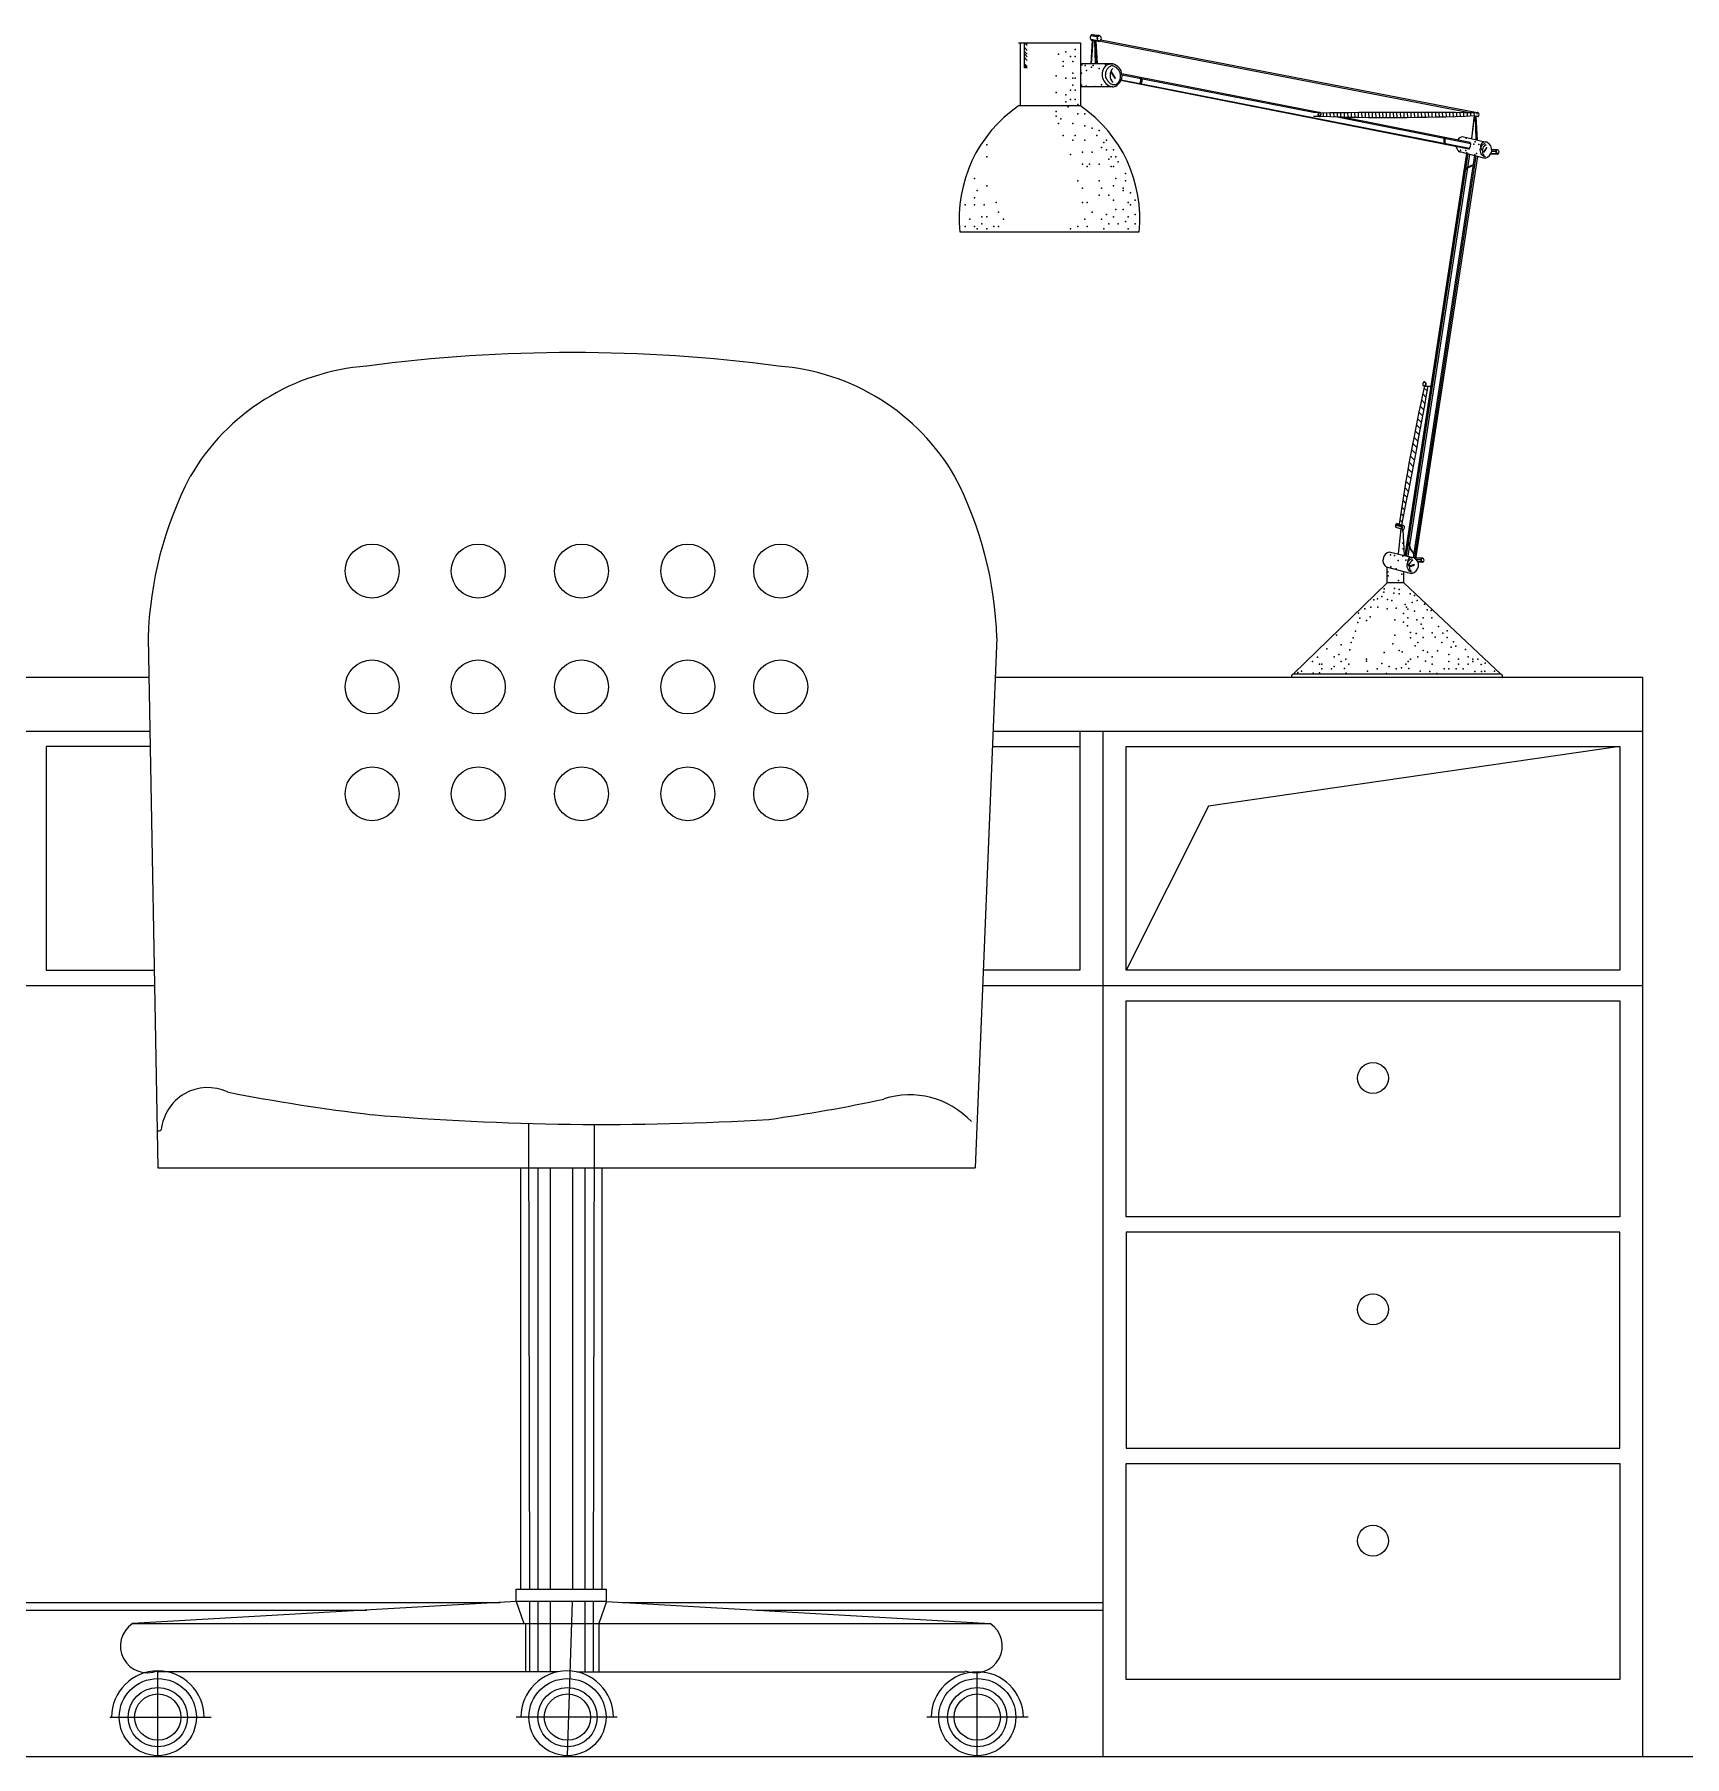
# Model space of a CAD drawing. Header units: inches. Extents: x 6.9 to 49.4, y 11.8 to 36.5.
# Drawn here: x 20.817 to 21.886, y 22.424 to 23.541 of the extents above; entities that cross this region are included whole.
import ezdxf

# ---------------------------------------------------------------- set-up
doc = ezdxf.new("R2010")
doc.units = ezdxf.units.IN
doc.header["$MEASUREMENT"] = 0
doc.layers.add('02', color=2, linetype='Continuous')
doc.layers.add('1', color=1, linetype='Continuous')

msp = doc.modelspace()

# ---------------------------------------------------------------- linework, layer by layer
at = {"layer": '02'}
for p, q in [((21.5055, 23.539), (21.5014, 23.5396)), ((21.506, 23.5396), (21.5019, 23.5402)), ((21.5064, 23.5398), (21.5022, 23.5404)), ((21.5025, 23.5406), (21.5069, 23.5399)), ((21.5049, 23.5402), (21.5049, 23.5402)), ((21.5067, 23.54), (21.5068, 23.5399)), ((21.4547, 23.5352), (21.4948, 23.5352)), ((21.4559, 23.5352), (21.4559, 23.4942)), ((21.4586, 23.519), (21.4586, 23.5352)), ((21.4604, 23.5334), (21.4586, 23.5352)), ((21.4604, 23.5301), (21.4586, 23.532)), ((21.4604, 23.5277), (21.4586, 23.5296)), ((21.4604, 23.5261), (21.4586, 23.5279)), ((21.4604, 23.5342), (21.4594, 23.5352)), ((21.4604, 23.535), (21.4602, 23.5352)), ((21.4948, 23.5352), (21.4948, 23.4942)), ((21.5025, 23.5368), (21.5016, 23.5214)), ((21.5059, 23.5365), (21.5017, 23.5372)), ((21.5028, 23.5367), (21.5019, 23.5213)), ((21.5067, 23.536), (21.5021, 23.5369)), ((21.504, 23.5365), (21.5043, 23.5214)), ((21.5046, 23.5364), (21.5053, 23.5214)), ((21.5049, 23.5363), (21.5057, 23.5214)), ((21.7469, 23.4898), (21.5079, 23.536)), ((21.7508, 23.4899), (21.5081, 23.5369)), ((21.4604, 23.5237), (21.4586, 23.5255)), ((21.4604, 23.5197), (21.4586, 23.5215)), ((21.4604, 23.519), (21.4586, 23.5207)), ((21.4596, 23.519), (21.4586, 23.5199)), ((21.4587, 23.519), (21.4586, 23.5191)), ((21.4604, 23.519), (21.4586, 23.519)), ((21.5156, 23.5214), (21.4948, 23.5214)), ((21.5149, 23.5164), (21.5146, 23.5162)), ((21.5146, 23.5162), (21.5172, 23.5121)), ((21.5175, 23.5123), (21.5149, 23.5164)), ((21.5159, 23.5066), (21.4948, 23.5066)), ((21.5172, 23.5121), (21.5175, 23.5123)), ((21.7466, 23.4661), (21.5211, 23.5106)), ((21.6487, 23.4859), (21.5212, 23.5109)), ((21.6496, 23.4899), (21.5217, 23.515)), ((21.6459, 23.4899), (21.5218, 23.5142)), ((21.4948, 23.4942), (21.4547, 23.4942)), ((21.6459, 23.4876), (21.6496, 23.4875)), ((21.6499, 23.49), (21.6461, 23.4899)), ((21.7469, 23.4665), (21.6487, 23.4859)), ((21.6523, 23.4875), (21.6523, 23.4896)), ((21.6546, 23.4874), (21.6545, 23.4896)), ((21.6569, 23.4873), (21.6568, 23.4897)), ((21.7478, 23.4697), (21.659, 23.4873)), ((21.6592, 23.4873), (21.6591, 23.4897)), ((21.6615, 23.4872), (21.6614, 23.4897)), ((21.6637, 23.4871), (21.6636, 23.4897)), ((21.7475, 23.4705), (21.6637, 23.4871)), ((21.666, 23.4871), (21.6659, 23.4898)), ((21.6683, 23.487), (21.6682, 23.4898)), ((21.6706, 23.487), (21.6705, 23.4898)), ((21.6728, 23.4869), (21.6727, 23.4898)), ((21.6751, 23.4869), (21.675, 23.4898)), ((21.6774, 23.4869), (21.6773, 23.4899)), ((21.6797, 23.4868), (21.6796, 23.4899)), ((21.682, 23.4868), (21.6818, 23.4899)), ((21.6842, 23.4868), (21.6841, 23.4899)), ((21.6865, 23.4867), (21.6864, 23.4899)), ((21.6888, 23.4867), (21.6887, 23.4899)), ((21.6911, 23.4867), (21.6909, 23.4899)), ((21.6933, 23.4867), (21.6932, 23.49)), ((21.6956, 23.4867), (21.6955, 23.49)), ((21.6979, 23.4867), (21.6978, 23.49)), ((21.7002, 23.4867), (21.7, 23.49)), ((21.7024, 23.4867), (21.7023, 23.49)), ((21.7047, 23.4867), (21.7046, 23.49)), ((21.707, 23.4868), (21.7069, 23.49)), ((21.7093, 23.4868), (21.7091, 23.49)), ((21.7115, 23.4868), (21.7114, 23.49)), ((21.7138, 23.4869), (21.7137, 23.49)), ((21.7161, 23.4869), (21.716, 23.49)), ((21.7184, 23.4869), (21.7182, 23.49)), ((21.7206, 23.487), (21.7205, 23.49)), ((21.7229, 23.487), (21.7228, 23.4899)), ((21.7252, 23.4871), (21.7251, 23.4899)), ((21.7275, 23.4871), (21.7274, 23.4899)), ((21.7297, 23.4872), (21.7296, 23.4899)), ((21.732, 23.4873), (21.7319, 23.4899)), ((21.7343, 23.4873), (21.7342, 23.4899)), ((21.7366, 23.4874), (21.7365, 23.4899)), ((21.7388, 23.4875), (21.7387, 23.4898)), ((21.7411, 23.4876), (21.741, 23.4898)), ((21.7434, 23.4877), (21.7433, 23.4898)), ((21.7456, 23.4877), (21.7456, 23.4898)), ((21.7479, 23.4878), (21.7478, 23.4898)), ((21.75, 23.4879), (21.7482, 23.473)), ((21.7502, 23.4879), (21.7484, 23.473)), ((21.7502, 23.4879), (21.7501, 23.4897)), ((21.7506, 23.4877), (21.751, 23.4723)), ((21.7509, 23.49), (21.7523, 23.49)), ((21.7509, 23.4874), (21.7517, 23.4722)), ((21.7525, 23.4873), (21.7509, 23.4873)), ((21.7511, 23.4873), (21.752, 23.4721)), ((21.7425, 23.4743), (21.7577, 23.4708)), ((21.745, 23.4633), (21.705, 23.2027)), ((21.7454, 23.4632), (21.7054, 23.2026)), ((21.746, 23.4631), (21.706, 23.2024)), ((21.747, 23.4628), (21.7071, 23.2022)), ((21.7503, 23.462), (21.7104, 23.2014)), ((21.7512, 23.4617), (21.7113, 23.2011)), ((21.7521, 23.4615), (21.7121, 23.2005)), ((21.7563, 23.4604), (21.7407, 23.4644)), ((21.758, 23.4673), (21.7562, 23.4644)), ((21.7562, 23.4644), (21.7565, 23.4642)), ((21.7565, 23.4642), (21.7583, 23.467)), ((21.7583, 23.467), (21.758, 23.4673)), ((21.7652, 23.463), (21.7607, 23.463)), ((21.7645, 23.4632), (21.7608, 23.4632)), ((21.7639, 23.4646), (21.7613, 23.4646)), ((21.7649, 23.4657), (21.7614, 23.4657)), ((21.5328, 23.4124), (21.4168, 23.4124)), ((21.719, 23.3052), (21.7167, 23.3075)), ((21.7197, 23.3093), (21.7175, 23.3115)), ((21.7182, 23.3126), (21.7219, 23.3126)), ((21.7168, 23.293), (21.7141, 23.2956)), ((21.7175, 23.2971), (21.715, 23.2996)), ((21.7182, 23.3011), (21.7158, 23.3036)), ((21.7145, 23.2808), (21.7117, 23.2836)), ((21.7152, 23.2848), (21.7125, 23.2876)), ((21.716, 23.2889), (21.7133, 23.2916)), ((21.7122, 23.2686), (21.7094, 23.2714)), ((21.713, 23.2726), (21.7101, 23.2755)), ((21.7137, 23.2767), (21.7109, 23.2795)), ((21.7106, 23.2605), (21.7079, 23.2633)), ((21.7114, 23.2645), (21.7086, 23.2673)), ((21.7083, 23.2484), (21.7057, 23.2509)), ((21.7091, 23.2524), (21.7064, 23.2551)), ((21.7099, 23.2564), (21.7071, 23.2592)), ((21.7059, 23.2363), (21.7037, 23.2385)), ((21.7067, 23.2403), (21.7043, 23.2427)), ((21.7075, 23.2443), (21.705, 23.2468)), ((21.7035, 23.2242), (21.7018, 23.226)), ((21.7043, 23.2282), (21.7024, 23.2302)), ((21.7051, 23.2322), (21.703, 23.2343)), ((21.7028, 23.2213), (21.6991, 23.2224)), ((21.7031, 23.2218), (21.6994, 23.2229)), ((21.7031, 23.2198), (21.6994, 23.2209)), ((21.7035, 23.2195), (21.6995, 23.2208)), ((21.7034, 23.2221), (21.6997, 23.2232)), ((21.7037, 23.2222), (21.7, 23.2233)), ((21.7002, 23.2234), (21.704, 23.2222)), ((21.7024, 23.2199), (21.7008, 23.2037)), ((21.7037, 23.2195), (21.7046, 23.2028)), ((21.695, 23.205), (21.7102, 23.2015)), ((21.7088, 23.1911), (21.6932, 23.1951)), ((21.6936, 23.1849), (21.6936, 23.195)), ((21.7112, 23.1969), (21.708, 23.1958)), ((21.708, 23.1958), (21.7081, 23.1954)), ((21.7081, 23.1954), (21.7113, 23.1965)), ((21.7113, 23.1965), (21.7112, 23.1969)), ((21.7164, 23.201), (21.7122, 23.201)), ((21.7154, 23.1999), (21.7127, 23.1999)), ((21.716, 23.1985), (21.7136, 23.1985)), ((21.7166, 23.1983), (21.7137, 23.1983)), ((21.6327, 23.1258), (21.6936, 23.1849)), ((21.7045, 23.1849), (21.6936, 23.1849)), ((21.7045, 23.1849), (21.7045, 23.1922)), ((21.7045, 23.1849), (21.7673, 23.1258)), ((20.8907, 23.1493), (20.8969, 22.8056)), ((21.4407, 23.1493), (21.4267, 22.8056)), ((21.7673, 23.1258), (21.6327, 23.1258)), ((20.2294, 23.1239), (20.8911, 23.1239)), ((21.4396, 23.1239), (21.8594, 23.1239)), ((21.6318, 23.1239), (21.6318, 23.1248)), ((21.7682, 23.1248), (21.7682, 23.1239)), ((21.8594, 22.4239), (21.8594, 23.1239)), ((20.2594, 23.0889), (20.8918, 23.0889)), ((21.4382, 23.0889), (21.8594, 23.0889)), ((21.4944, 23.0889), (21.4944, 22.9339)), ((21.5094, 23.0889), (21.5094, 22.4239)), ((20.8919, 23.0789), (20.8245, 23.0789)), ((20.8245, 23.0789), (20.8245, 22.9339)), ((21.4378, 23.0789), (21.4944, 23.0789)), ((21.5244, 23.0789), (21.8444, 23.0789)), ((21.5244, 22.9339), (21.5244, 23.0789)), ((21.8444, 23.0789), (21.5778, 23.0401)), ((21.8444, 23.0789), (21.8444, 22.9339)), ((21.5778, 23.0401), (21.5244, 22.9339)), ((20.8245, 22.9339), (20.8946, 22.9339)), ((21.4944, 22.9339), (21.4319, 22.9339)), ((21.8444, 22.9339), (21.5244, 22.9339)), ((20.2594, 22.9239), (20.8947, 22.9239)), ((21.4315, 22.9239), (21.8594, 22.9239)), ((21.5244, 22.9139), (21.8444, 22.9139)), ((21.5244, 22.7739), (21.5244, 22.9139)), ((21.8444, 22.9139), (21.8444, 22.7739)), ((21.1371, 22.8345), (21.1378, 22.5325)), ((21.1798, 22.8339), (21.1791, 22.5325)), ((20.8969, 22.8056), (21.4267, 22.8056)), ((21.1321, 22.5325), (21.1321, 22.8056)), ((21.1431, 22.8056), (21.1431, 22.5325)), ((21.1512, 22.8056), (21.1512, 22.5325)), ((21.1657, 22.8056), (21.1657, 22.5325)), ((21.1737, 22.8056), (21.1737, 22.5325)), ((21.1848, 22.5325), (21.1848, 22.8056)), ((21.8444, 22.7739), (21.5244, 22.7739)), ((21.8444, 22.7639), (21.5244, 22.7639)), ((21.5244, 22.7639), (21.5244, 22.6239)), ((21.8444, 22.6239), (21.8444, 22.7639)), ((21.5244, 22.6239), (21.8444, 22.6239)), ((21.5244, 22.6139), (21.8444, 22.6139)), ((21.5244, 22.4739), (21.5244, 22.6139)), ((21.8444, 22.6139), (21.8444, 22.4739)), ((20.4826, 22.5239), (21.1188, 22.5239)), ((21.1291, 22.5245), (20.8806, 22.5101)), ((21.1291, 22.5325), (21.1878, 22.5325)), ((21.1291, 22.5245), (21.1291, 22.5325)), ((21.1878, 22.5245), (21.1291, 22.5245)), ((21.1291, 22.5245), (21.1341, 22.5101)), ((21.1378, 22.5245), (21.1378, 22.4789)), ((21.1431, 22.5245), (21.1431, 22.4789)), ((21.1512, 22.5245), (21.1512, 22.4789)), ((21.1624, 22.4245), (21.1657, 22.5245)), ((21.1737, 22.5245), (21.1737, 22.4789)), ((21.1791, 22.5245), (21.1791, 22.4789)), ((21.1878, 22.5245), (21.1828, 22.5101)), ((21.1878, 22.5245), (21.1878, 22.5325)), ((21.1878, 22.5245), (21.4363, 22.5101)), ((21.1981, 22.5239), (21.5094, 22.5239)), ((20.4826, 22.5189), (21.0323, 22.5189)), ((21.2845, 22.5189), (21.5094, 22.5189)), ((20.8806, 22.5101), (21.4363, 22.5101)), ((21.1352, 22.5101), (21.1352, 22.4789)), ((21.1828, 22.5101), (21.1828, 22.4789)), ((21.1559, 22.4789), (20.8969, 22.4789)), ((20.8969, 22.4245), (20.8969, 22.4789)), ((21.1685, 22.4789), (21.42, 22.4789)), ((21.428, 22.4245), (21.428, 22.4789)), ((21.8444, 22.4739), (21.5244, 22.4739)), ((20.8659, 22.4495), (20.9315, 22.4495)), ((20.8969, 22.4495), (20.8969, 22.4495)), ((21.1947, 22.4495), (21.1292, 22.4495)), ((21.1624, 22.4495), (21.1624, 22.4495)), ((21.4609, 22.4495), (21.3953, 22.4495)), ((21.428, 22.4495), (21.428, 22.4495))]:
    msp.add_line(p, q, dxfattribs=at)
for centre, radius in [((21.0358, 23.1926), 0.0175), ((21.1046, 23.1926), 0.0175), ((21.1715, 23.1926), 0.0175), ((21.2404, 23.1926), 0.0175), ((21.3006, 23.1926), 0.0175), ((21.0358, 23.1175), 0.0175), ((21.1046, 23.1175), 0.0175), ((21.1715, 23.1175), 0.0175), ((21.2404, 23.1175), 0.0175), ((21.3006, 23.1175), 0.0175), ((21.0358, 23.0482), 0.0175), ((21.1046, 23.0482), 0.0175), ((21.1715, 23.0482), 0.0175), ((21.2404, 23.0482), 0.0175), ((21.3006, 23.0482), 0.0175), ((21.6844, 22.8639), 0.01), ((21.6844, 22.7139), 0.01), ((21.6844, 22.5639), 0.01), ((20.8969, 22.4495), 0.025), ((20.8969, 22.4495), 0.0192), ((21.1624, 22.4495), 0.025), ((21.1624, 22.4495), 0.0192), ((21.428, 22.4495), 0.025), ((21.428, 22.4495), 0.0192), ((20.8969, 22.4495), 0.015), ((21.1624, 22.4495), 0.015), ((21.428, 22.4495), 0.015)]:
    msp.add_circle(centre, radius, dxfattribs=at)
for centre, radius, start, end in [((21.5032, 23.5386), 0.00204, 108.2141, 238.864), ((21.5068, 23.5388), 0.00114, 70.2811, 244.08), ((21.5064, 23.538), 0.00201, 285.3419, 66.9554), ((21.5068, 23.5372), 0.00118, 249.6584, 279.3544), ((21.5169, 23.5146), 0.00807, 133.4347, 257.0881), ((21.5156, 23.5117), 0.00967, 88.2936, 116.0791), ((21.5203, 23.5141), 0.00627, 135.4245, 228.7448), ((21.5155, 23.516), 0.00414, 86.0909, 105.22), ((21.5143, 23.5137), 0.00658, 299.0559, 76.7063), ((21.5141, 23.5139), 0.00773, 295.1908, 76.8044), ((21.5159, 23.5112), 0.00454, 259.5073, 289.2033), ((21.531, 23.5108), 0.00303, 303.9456, 38.1534), ((21.5321, 23.5106), 0.00274, 297.0807, 45.6387), ((21.505, 23.4212), 0.0887, 124.5412, 185.7276), ((21.4446, 23.4212), 0.0887, 354.2724, 55.4588), ((21.6501, 23.4887), 0.00132, 105.8028, 279.6034), ((21.6498, 23.4892), 0.00076, 70.4768, 100.1728), ((21.6495, 23.4888), 0.00129, 282.8757, 64.4893), ((21.6956, 24.7026), 1.2159, 267.8572, 272.5857), ((21.7071, 19.537), 3.953, 89.3709, 90.8241), ((21.7523, 23.4894), 0.000623, 75.0838, 230.6155), ((21.7525, 23.4881), 0.000829, 258.8158, 288.5119), ((21.7516, 23.4885), 0.00167, 312.1456, 58.4667), ((21.7361, 23.4722), 0.00578, 163.0824, 212.3312), ((21.7367, 23.4721), 0.00578, 163.0361, 212.2729), ((21.7438, 23.4689), 0.00551, 104.3447, 144.5928), ((21.7438, 23.4689), 0.00551, 193.4802, 234.9945), ((21.7439, 23.4689), 0.00389, 312.1606, 24.1418), ((21.7572, 23.4678), 0.00308, 66.4116, 240.0693), ((21.7599, 23.465), 0.00457, 118.5634, 222.9145), ((21.7568, 23.4636), 0.00319, 245.7889, 275.4849), ((21.756, 23.4657), 0.00543, 281.4724, 63.086), ((21.7649, 23.4649), 0.0008, 80.7373, 254.3933), ((21.7651, 23.4638), 0.000829, 260.1146, 289.8107), ((21.7648, 23.4643), 0.00141, 295.7981, 77.4117), ((21.7522, 23.4444), 0.0114, 105.0445, 143.2765), ((21.7512, 23.4461), 0.00984, 101.0298, 144.4173), ((21.1657, 22.3224), 1.0119, 82.423, 97.577), ((21.0426, 23.1817), 0.1441, 94.1141, 149.9619), ((21.2888, 23.1817), 0.1441, 30.0381, 85.8859), ((21.7181, 23.3138), 0.00141, 102.5883, 244.2019), ((21.7175, 23.3139), 0.00144, 285.5154, 99.2257), ((22.9117, 23.0468), 1.2231, 167.4534, 171.7162), ((17.46, 24.0758), 4.3281, 348.6283, 349.8412), ((21.7178, 23.3133), 0.000829, 250.1893, 279.8854), ((21.1338, 23.1419), 0.2433, 152.6148, 178.2622), ((21.1975, 23.1419), 0.2433, 1.7378, 27.3852), ((21.7004, 23.222), 0.00143, 100.7093, 231.3592), ((21.7039, 23.2214), 0.0008, 62.7763, 236.6316), ((21.7037, 23.2203), 0.000829, 242.1536, 271.8496), ((21.7035, 23.2209), 0.00141, 277.8371, 59.4507), ((21.6964, 23.1996), 0.00551, 104.3447, 234.9945), ((21.7269, 23.216), 0.0203, 186.7188, 217.4586), ((21.7262, 23.2158), 0.0194, 183.7367, 217.4743), ((21.7098, 23.1984), 0.00308, 66.4116, 240.0693), ((21.7124, 23.1957), 0.00457, 118.5634, 222.9145), ((21.7085, 23.1964), 0.00543, 281.4724, 63.086), ((21.7164, 23.2002), 0.0008, 80.7373, 254.3933), ((21.7166, 23.1991), 0.000829, 260.1146, 289.8107), ((21.7162, 23.1996), 0.00141, 295.7981, 77.4117), ((21.7093, 23.1943), 0.00319, 245.7889, 275.4849), ((21.6327, 23.1248), 0.00091, 90, 180), ((21.7673, 23.1248), 0.00091, 0, 90), ((20.9294, 22.8273), 0.0304, 65.5394, 174.3584), ((21.181, 24.0721), 1.2405, 258.888, 263.2818), ((21.1564, 23.8261), 0.9984, 277.8594, 282.2048), ((21.3842, 22.7984), 0.0546, 42.96, 107.8904), ((21.1857, 24.6052), 1.7714, 265.1477, 273.4689), ((20.8965, 22.8354), 0.00582, 269.7767, 297.3477), ((20.8901, 22.4956), 0.0174, 123.0936, 293.0133), ((21.4268, 22.4956), 0.0174, 246.9867, 56.9064), ((20.8969, 22.4495), 0.03, 0, 180), ((21.1622, 22.4495), 0.03, 0, 180), ((21.428, 22.4489), 0.03, 1.2795, 178.7205)]:
    msp.add_arc(centre, radius, start, end, dxfattribs=at)
for points, knots in [([(21.507, 23.5363), (21.5069, 23.5363), (21.5068, 23.5364), (21.5065, 23.5364), (21.5063, 23.5366), (21.506, 23.5369), (21.5059, 23.5371), (21.5058, 23.5375), (21.5057, 23.5377), (21.5057, 23.5382), (21.5058, 23.5385), (21.5059, 23.5388), (21.506, 23.539), (21.5063, 23.5393), (21.5064, 23.5394), (21.5066, 23.5395), (21.5067, 23.5395), (21.5068, 23.5395)], [3.294068, 3.294068, 3.294068, 3.294068, 3.647859, 3.647859, 4.043866, 4.043866, 4.439873, 4.439873, 4.83588, 4.83588, 5.231886, 5.231886, 5.627893, 5.627893, 6.0239, 6.0239, 6.283185, 6.283185, 6.283185, 6.283185]), ([(21.5175, 23.5079), (21.517, 23.5079), (21.5165, 23.5079), (21.5153, 23.508), (21.5145, 23.5084), (21.5133, 23.5095), (21.5128, 23.5101), (21.5118, 23.5116), (21.5114, 23.5124), (21.5111, 23.5143), (21.5113, 23.5153), (21.5115, 23.5167), (21.5119, 23.5175), (21.5126, 23.5187), (21.513, 23.5191), (21.5137, 23.5197), (21.514, 23.5198), (21.5144, 23.52)], [3.294068, 3.294068, 3.294068, 3.294068, 3.647859, 3.647859, 4.043866, 4.043866, 4.439873, 4.439873, 4.83588, 4.83588, 5.231886, 5.231886, 5.627893, 5.627893, 6.0239, 6.0239, 6.283185, 6.283185, 6.283185, 6.283185]), ([(21.6501, 23.4897), (21.65, 23.4898), (21.6499, 23.4897), (21.6497, 23.4897), (21.6496, 23.4897), (21.6494, 23.4895), (21.6493, 23.4894), (21.6492, 23.4891), (21.6491, 23.489), (21.649, 23.4887), (21.6491, 23.4885), (21.6491, 23.4883), (21.6492, 23.4882), (21.6493, 23.488), (21.6493, 23.4879), (21.6495, 23.4878), (21.6495, 23.4878), (21.6496, 23.4877)], [3.294068, 3.294068, 3.294068, 3.294068, 3.647859, 3.647859, 4.043866, 4.043866, 4.439873, 4.439873, 4.83588, 4.83588, 5.231886, 5.231886, 5.627893, 5.627893, 6.0239, 6.0239, 6.283185, 6.283185, 6.283185, 6.283185]), ([(21.7573, 23.4611), (21.757, 23.4612), (21.7566, 23.4613), (21.7559, 23.4615), (21.7554, 23.4619), (21.7547, 23.4629), (21.7545, 23.4634), (21.7541, 23.4645), (21.7539, 23.4652), (21.7541, 23.4665), (21.7543, 23.4672), (21.7547, 23.4681), (21.7551, 23.4685), (21.7558, 23.4693), (21.7561, 23.4695), (21.7567, 23.4698), (21.757, 23.4698), (21.7572, 23.4698)], [3.294068, 3.294068, 3.294068, 3.294068, 3.647859, 3.647859, 4.043866, 4.043866, 4.439873, 4.439873, 4.83588, 4.83588, 5.231886, 5.231886, 5.627893, 5.627893, 6.0239, 6.0239, 6.283185, 6.283185, 6.283185, 6.283185]), ([(21.7654, 23.4633), (21.7653, 23.4632), (21.7652, 23.4633), (21.765, 23.4633), (21.7648, 23.4633), (21.7646, 23.4635), (21.7645, 23.4636), (21.7643, 23.4639), (21.7643, 23.4641), (21.7642, 23.4644), (21.7642, 23.4646), (21.7643, 23.4648), (21.7643, 23.465), (21.7645, 23.4652), (21.7645, 23.4653), (21.7647, 23.4654), (21.7647, 23.4654), (21.7648, 23.4654)], [3.294068, 3.294068, 3.294068, 3.294068, 3.647859, 3.647859, 4.043866, 4.043866, 4.439873, 4.439873, 4.83588, 4.83588, 5.231886, 5.231886, 5.627893, 5.627893, 6.0239, 6.0239, 6.283185, 6.283185, 6.283185, 6.283185]), ([(21.7175, 23.3127), (21.7176, 23.3127), (21.7176, 23.3127), (21.7179, 23.3128), (21.718, 23.3128), (21.7182, 23.313), (21.7183, 23.3131), (21.7185, 23.3134), (21.7186, 23.3135), (21.7186, 23.3139), (21.7186, 23.3141), (21.7186, 23.3143), (21.7185, 23.3145), (21.7184, 23.3147), (21.7183, 23.3148), (21.7182, 23.3149), (21.7181, 23.3149), (21.7181, 23.3149)], [3.294068, 3.294068, 3.294068, 3.294068, 3.647859, 3.647859, 4.043866, 4.043866, 4.439873, 4.439873, 4.83588, 4.83588, 5.231886, 5.231886, 5.627893, 5.627893, 6.0239, 6.0239, 6.283185, 6.283185, 6.283185, 6.283185]), ([(21.7038, 23.2197), (21.7037, 23.2197), (21.7036, 23.2198), (21.7034, 23.2198), (21.7033, 23.2199), (21.7032, 23.2202), (21.7031, 23.2203), (21.703, 23.2206), (21.703, 23.2208), (21.703, 23.2212), (21.7031, 23.2213), (21.7032, 23.2215), (21.7033, 23.2217), (21.7035, 23.2218), (21.7036, 23.2219), (21.7038, 23.222), (21.7038, 23.222), (21.7039, 23.222), (21.7039, 23.222), (21.7039, 23.222), (21.7039, 23.222)], [3.294068, 3.294068, 3.294068, 3.294068, 3.647859, 3.647859, 4.043866, 4.043866, 4.439873, 4.439873, 4.83588, 4.83588, 5.231886, 5.231886, 5.627893, 5.627893, 6.0239, 6.0239, 6.283185, 6.283185, 6.283185, 6.295262, 6.295262, 6.295262, 6.295262]), ([(21.7099, 23.1918), (21.7095, 23.1919), (21.7092, 23.192), (21.7084, 23.1922), (21.7079, 23.1926), (21.7073, 23.1936), (21.707, 23.1941), (21.7066, 23.1952), (21.7065, 23.1959), (21.7066, 23.1972), (21.7069, 23.1979), (21.7073, 23.1988), (21.7077, 23.1992), (21.7083, 23.1999), (21.7087, 23.2002), (21.7093, 23.2004), (21.7095, 23.2005), (21.7098, 23.2005)], [3.294068, 3.294068, 3.294068, 3.294068, 3.647859, 3.647859, 4.043866, 4.043866, 4.439873, 4.439873, 4.83588, 4.83588, 5.231886, 5.231886, 5.627893, 5.627893, 6.0239, 6.0239, 6.283185, 6.283185, 6.283185, 6.283185]), ([(21.7169, 23.1985), (21.7168, 23.1985), (21.7167, 23.1985), (21.7165, 23.1985), (21.7163, 23.1986), (21.7161, 23.1988), (21.716, 23.1989), (21.7158, 23.1992), (21.7157, 23.1993), (21.7157, 23.1997), (21.7157, 23.1998), (21.7157, 23.2001), (21.7158, 23.2002), (21.7159, 23.2005), (21.716, 23.2005), (21.7161, 23.2006), (21.7162, 23.2007), (21.7163, 23.2007)], [3.294068, 3.294068, 3.294068, 3.294068, 3.647859, 3.647859, 4.043866, 4.043866, 4.439873, 4.439873, 4.83588, 4.83588, 5.231886, 5.231886, 5.627893, 5.627893, 6.0239, 6.0239, 6.283185, 6.283185, 6.283185, 6.283185])]:
    msp.add_open_spline(points, degree=3, knots=knots, dxfattribs=at)
for points in [[(21.5068, 23.5395), (21.5068, 23.5395), (21.5068, 23.5395), (21.5068, 23.5395)], [(21.5144, 23.52), (21.5144, 23.52), (21.5144, 23.52), (21.5144, 23.52)], [(21.6496, 23.4877), (21.6496, 23.4877), (21.6496, 23.4877), (21.6496, 23.4877)], [(21.7572, 23.4698), (21.7572, 23.4698), (21.7572, 23.4698), (21.7572, 23.4698)], [(21.7648, 23.4654), (21.7648, 23.4654), (21.7648, 23.4654), (21.7648, 23.4654)], [(21.7181, 23.3149), (21.718, 23.3149), (21.718, 23.3149), (21.718, 23.3149)], [(21.7098, 23.2005), (21.7098, 23.2005), (21.7098, 23.2005), (21.7098, 23.2005)], [(21.7163, 23.2007), (21.7163, 23.2007), (21.7163, 23.2007), (21.7163, 23.2007)]]:
    msp.add_open_spline(points, degree=3, dxfattribs=at)
for p in [(21.4806, 23.5278), (21.4853, 23.5293), (21.4915, 23.5309), (21.4837, 23.5231), (21.4837, 23.52), (21.4884, 23.5262), (21.49, 23.5231), (21.4915, 23.5262), (21.4957, 23.5209), (21.4979, 23.5205), (21.4988, 23.5172), (21.502, 23.5193), (21.5032, 23.5205), (21.5069, 23.5185), (21.5111, 23.5208), (21.4791, 23.5138), (21.4853, 23.5123), (21.49, 23.5154), (21.49, 23.5123), (21.49, 23.5076), (21.4915, 23.5123), (21.4955, 23.5154), (21.4956, 23.5077), (21.4985, 23.5071), (21.5041, 23.5067), (21.5086, 23.5078), (21.5126, 23.5069), (21.4791, 23.503), (21.4853, 23.5014), (21.4853, 23.4968), (21.4884, 23.5045), (21.4884, 23.4983), (21.4915, 23.5045), (21.4915, 23.4983), (21.4931, 23.4952), (21.4791, 23.4906), (21.4791, 23.4875), (21.4806, 23.4828), (21.4822, 23.4859), (21.4869, 23.4937), (21.49, 23.4828), (21.4931, 23.489), (21.4977, 23.489), (21.4837, 23.4751), (21.49, 23.472), (21.4915, 23.4751), (21.4977, 23.4813), (21.4977, 23.472), (21.5024, 23.4797), (21.5055, 23.4751), (21.507, 23.4782), (21.5117, 23.472), (21.7448, 23.4733), (21.4341, 23.4689), (21.4341, 23.4611), (21.4884, 23.4627), (21.4962, 23.4642), (21.5024, 23.4642), (21.5086, 23.4673), (21.5101, 23.4704), (21.5117, 23.4658), (21.5148, 23.4611), (21.5163, 23.4658), (21.5179, 23.4611), (21.7407, 23.4645), (21.7411, 23.4655), (21.7446, 23.4653), (21.7453, 23.4638), (21.7499, 23.4694), (21.7505, 23.4625), (21.7507, 23.471), (21.7516, 23.4634), (21.753, 23.4691), (21.7555, 23.471), (21.4962, 23.4565), (21.4993, 23.4549), (21.5008, 23.4565), (21.507, 23.4565), (21.5132, 23.4596), (21.5148, 23.4549), (21.5163, 23.4549), (21.5194, 23.458), (21.5241, 23.4503), (21.4263, 23.4472), (21.4279, 23.4394), (21.4341, 23.4425), (21.4931, 23.4456), (21.4962, 23.4409), (21.507, 23.4456), (21.5086, 23.4409), (21.5163, 23.4425), (21.5179, 23.4472), (21.5226, 23.4409), (21.5226, 23.4394), (21.5241, 23.4456), (21.4201, 23.4301), (21.4263, 23.4347), (21.4263, 23.4301), (21.4325, 23.4301), (21.4403, 23.4316), (21.4962, 23.4316), (21.4993, 23.4316), (21.507, 23.4363), (21.5132, 23.4363), (21.5163, 23.4332), (21.5179, 23.427), (21.5226, 23.427), (21.5257, 23.4316), (21.5272, 23.4378), (21.5272, 23.4301), (21.5303, 23.4332), (21.4201, 23.4161), (21.4232, 23.4208), (21.4263, 23.4161), (21.431, 23.4223), (21.431, 23.4177), (21.4341, 23.4223), (21.4387, 23.4161), (21.4418, 23.4254), (21.4418, 23.4161), (21.4449, 23.4208), (21.4931, 23.4161), (21.4977, 23.4208), (21.4993, 23.4161), (21.5024, 23.4254), (21.5086, 23.4208), (21.5117, 23.4239), (21.5132, 23.4177), (21.5163, 23.4223), (21.5194, 23.4177), (21.5241, 23.4192), (21.5257, 23.4223), (21.5303, 23.4239), (21.5303, 23.4177), (21.4279, 23.4146), (21.4341, 23.4146), (21.4884, 23.4146), (21.5101, 23.4146), (21.5257, 23.4146), (21.7035, 23.2188), (21.7039, 23.2108), (21.704, 23.2071), (21.6957, 23.2031), (21.696, 23.1954), (21.6984, 23.2028), (21.6994, 23.1941), (21.7007, 23.1994), (21.7037, 23.2023), (21.7058, 23.1997), (21.708, 23.2018), (21.694, 23.1922), (21.6943, 23.1895), (21.6984, 23.1814), (21.7009, 23.1864), (21.7032, 23.1906), (21.7032, 23.1853), (21.685, 23.1739), (21.6873, 23.1747), (21.6901, 23.1761), (21.6915, 23.179), (21.6918, 23.181), (21.6939, 23.1742), (21.6967, 23.1735), (21.6979, 23.1782), (21.7015, 23.1806), (21.7015, 23.1778), (21.7054, 23.1709), (21.7085, 23.1778), (21.7099, 23.1722), (21.7114, 23.1767), (21.7131, 23.1735), (21.7178, 23.1711), (21.6746, 23.1592), (21.6751, 23.1654), (21.676, 23.1621), (21.6792, 23.1682), (21.6802, 23.1606), (21.6826, 23.1629), (21.683, 23.1691), (21.6876, 23.1691), (21.6937, 23.1682), (21.6987, 23.1609), (21.6994, 23.1686), (21.7043, 23.1651), (21.7043, 23.1595), (21.7061, 23.1692), (21.7071, 23.1679), (21.7071, 23.1623), (21.7114, 23.1665), (21.7128, 23.1609), (21.717, 23.1623), (21.7195, 23.1675), (21.7221, 23.1671), (21.7226, 23.1623), (21.6607, 23.151), (21.6716, 23.1494), (21.6732, 23.1536), (21.6987, 23.151), (21.7069, 23.1572), (21.7088, 23.1528), (21.7088, 23.1494), (21.7125, 23.1521), (21.7156, 23.1581), (21.717, 23.1553), (21.717, 23.1496), (21.7228, 23.1525), (21.7248, 23.1498), (21.7269, 23.1567), (21.7297, 23.1524), (21.7325, 23.1539), (21.7325, 23.1496), (21.6484, 23.1368), (21.6546, 23.1421), (21.6592, 23.137), (21.6623, 23.1386), (21.6638, 23.1448), (21.6695, 23.1415), (21.6704, 23.1462), (21.6916, 23.1398), (21.6973, 23.1454), (21.7015, 23.1412), (21.7033, 23.1402), (21.7118, 23.1442), (21.7135, 23.1463), (21.7135, 23.137), (21.717, 23.1412), (21.7197, 23.1401), (21.7228, 23.137), (21.7263, 23.1409), (21.729, 23.1463), (21.7337, 23.1386), (21.7352, 23.1432), (21.7367, 23.1468), (21.7381, 23.144), (21.7445, 23.1417), (21.7461, 23.137), (21.6358, 23.1269), (21.6381, 23.1278), (21.6452, 23.134), (21.6456, 23.1263), (21.6497, 23.1267), (21.6498, 23.1323), (21.6514, 23.1323), (21.6514, 23.1292), (21.6576, 23.1292), (21.6592, 23.1308), (21.6638, 23.1339), (21.6659, 23.1295), (21.6669, 23.1355), (21.667, 23.1263), (21.6687, 23.1323), (21.6803, 23.1355), (21.6803, 23.1341), (21.6809, 23.1277), (21.6871, 23.1292), (21.6902, 23.1327), (21.6933, 23.1261), (21.6949, 23.1308), (21.6995, 23.1292), (21.7029, 23.1299), (21.7058, 23.1323), (21.7073, 23.1339), (21.7076, 23.1295), (21.7088, 23.1355), (21.715, 23.1277), (21.7184, 23.1341), (21.7212, 23.1274), (21.7228, 23.1323), (21.7259, 23.1261), (21.7306, 23.1292), (21.7337, 23.1339), (21.7337, 23.1292), (21.7383, 23.1292), (21.7399, 23.1355), (21.7399, 23.1323), (21.743, 23.1292), (21.7461, 23.1323), (21.7492, 23.1355), (21.7492, 23.1339), (21.7505, 23.1274), (21.7523, 23.1355), (21.7545, 23.132), (21.7548, 23.1274), (21.757, 23.1277), (21.7571, 23.1329), (21.7631, 23.1276)]:
    msp.add_point(p, dxfattribs=at)
at = {"layer": '1'}
msp.add_line((7.202, 22.4239), (27.5282, 22.4239), dxfattribs=at)

doc.saveas('drawing.dxf')
